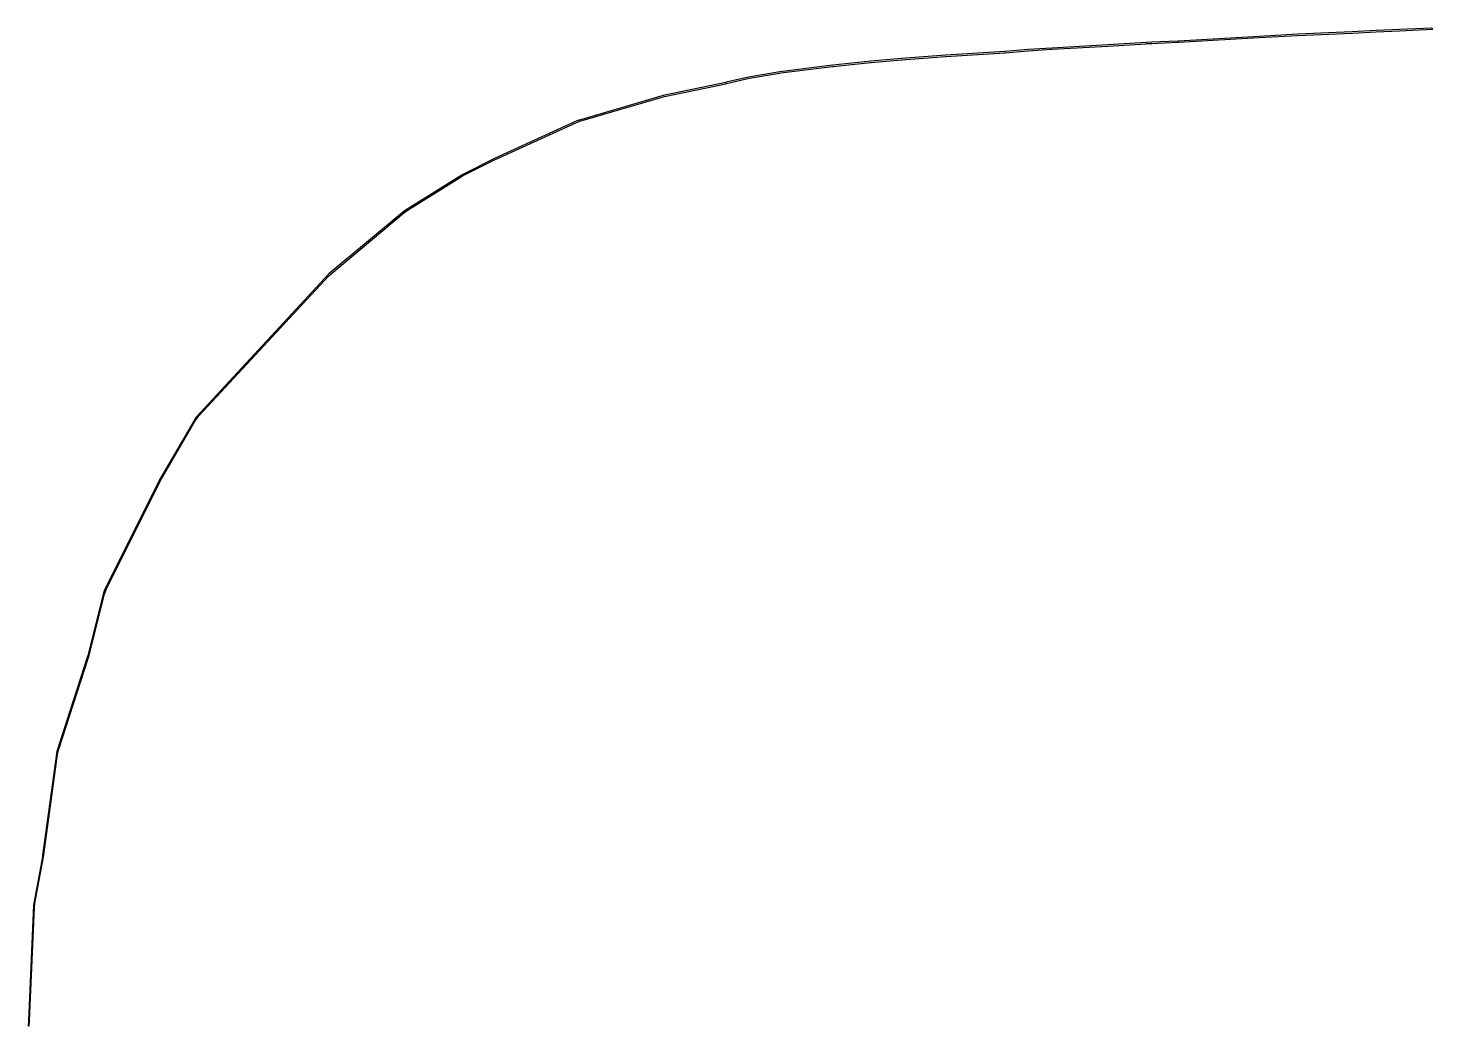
# Model space of a CAD drawing. Header units: metres. Extents: x -40.1 to -17.4, y 0.5 to 16.7.
import ezdxf

# ---------------------------------------------------------------- set-up
doc = ezdxf.new("R2010")
doc.units = ezdxf.units.M

msp = doc.modelspace()

# ---------------------------------------------------------------- linework, layer by layer
for p, q in [((-18.2752, 16.6384), (-18.665, 16.6182)), ((-17.8956, 16.6555), (-18.2752, 16.6384)), ((-17.3717, 16.6787), (-17.8956, 16.6555)), ((-17.8947, 16.6355), (-17.3525, 16.6595)), ((-17.3525, 16.6595), (-17.3717, 16.6787)), ((-22.6276, 16.3866), (-22.0068, 16.4258)), ((-22.0044, 16.4459), (-22.6271, 16.4067)), ((-22.0068, 16.4258), (-21.9999, 16.4261)), ((-21.9147, 16.4503), (-22.0044, 16.4459)), ((-21.9999, 16.4261), (-21.9106, 16.4305)), ((-21.4884, 16.4678), (-21.9147, 16.4503)), ((-21.9106, 16.4305), (-21.4902, 16.4477)), ((-21.4902, 16.4477), (-21.4761, 16.4484)), ((-21.48, 16.4682), (-21.4884, 16.4678)), ((-20.1733, 16.5446), (-21.48, 16.4682)), ((-21.4761, 16.4484), (-20.1704, 16.5247)), ((-19.5504, 16.5776), (-20.1733, 16.5446)), ((-20.1704, 16.5247), (-19.5485, 16.5577)), ((-18.665, 16.6182), (-19.5504, 16.5776)), ((-19.5485, 16.5577), (-18.6583, 16.5985)), ((-18.6583, 16.5985), (-18.271, 16.6186)), ((-18.271, 16.6186), (-17.8947, 16.6355)), ((-25.9737, 16.1839), (-26.4716, 16.14)), ((-25.2606, 16.2374), (-25.9737, 16.1839)), ((-25.9685, 16.1643), (-25.262, 16.2172)), ((-25.262, 16.2172), (-25.2567, 16.2176)), ((-24.2961, 16.2992), (-25.2606, 16.2374)), ((-25.2567, 16.2176), (-24.2959, 16.2792)), ((-24.2883, 16.2998), (-24.2961, 16.2992)), ((-24.2959, 16.2792), (-24.285, 16.28)), ((-23.9259, 16.3288), (-24.2883, 16.2998)), ((-24.285, 16.28), (-23.9265, 16.3087)), ((-23.9265, 16.3087), (-23.9203, 16.3091)), ((-23.5367, 16.355), (-23.9259, 16.3288)), ((-23.9203, 16.3091), (-23.5393, 16.3348)), ((-23.5393, 16.3348), (-23.5341, 16.3351)), ((-22.6271, 16.4067), (-23.5367, 16.355)), ((-23.5341, 16.3351), (-22.6276, 16.3866)), ((-27.9459, 15.9691), (-28.4563, 15.8819)), ((-27.0888, 16.0755), (-27.9459, 15.9691)), ((-27.9321, 15.9507), (-27.0907, 16.0551)), ((-27.0907, 16.0551), (-27.0812, 16.0562)), ((-26.4716, 16.14), (-27.0888, 16.0755)), ((-27.0812, 16.0562), (-26.4743, 16.1196)), ((-26.4743, 16.1196), (-26.4665, 16.1204)), ((-26.4665, 16.1204), (-25.9749, 16.1637)), ((-25.9749, 16.1637), (-25.9685, 16.1643)), ((-28.8256, 15.7969), (-29.8415, 15.5824)), ((-29.8184, 15.5668), (-28.8243, 15.7767)), ((-28.8167, 15.7989), (-28.8256, 15.7969)), ((-28.8243, 15.7767), (-28.8106, 15.7797)), ((-28.4563, 15.8819), (-28.8167, 15.7989)), ((-28.8106, 15.7797), (-28.4659, 15.8592)), ((-28.4659, 15.8592), (-28.4384, 15.8647)), ((-28.4384, 15.8647), (-27.9542, 15.9474)), ((-27.9542, 15.9474), (-27.9321, 15.9507)), ((-29.8415, 15.5824), (-31.1955, 15.1869)), ((-31.1899, 15.1677), (-29.8546, 15.5578)), ((-29.8546, 15.5578), (-29.8184, 15.5668)), ((-31.2385, 15.1735), (-32.5676, 14.5679)), ((-32.5507, 14.5536), (-31.2584, 15.1424)), ((-31.2584, 15.1424), (-31.1898, 15.1675)), ((-31.2216, 15.1798), (-31.2385, 15.1735)), ((-31.2072, 15.1836), (-31.2216, 15.1798)), ((-31.1955, 15.1869), (-31.2072, 15.1836)), ((-31.1898, 15.1675), (-31.1899, 15.1677)), ((-32.5676, 14.5679), (-33.0921, 14.3046)), ((-33.0623, 14.2972), (-32.5674, 14.5456)), ((-32.5674, 14.5456), (-32.5507, 14.5536)), ((-33.0921, 14.3046), (-33.9242, 13.7866)), ((-33.9075, 13.7734), (-33.1014, 14.2753)), ((-33.1014, 14.2753), (-33.0623, 14.2972)), ((-34.0419, 13.7087), (-35.2613, 12.6891)), ((-35.2237, 12.6944), (-34.0509, 13.675)), ((-34.0509, 13.675), (-34.0071, 13.7077)), ((-33.9242, 13.7866), (-34.0419, 13.7087)), ((-34.0071, 13.7077), (-33.919, 13.766)), ((-33.919, 13.766), (-33.9075, 13.7734)), ((-35.2613, 12.6891), (-37.4183, 10.3662)), ((-37.3651, 10.3941), (-35.2685, 12.6519)), ((-35.2685, 12.6519), (-35.2237, 12.6944)), ((-37.4183, 10.3662), (-37.9879, 9.388)), ((-37.9626, 9.39182), (-37.4295, 10.3072)), ((-37.4295, 10.3072), (-37.3651, 10.3941)), ((-37.9879, 9.388), (-38.9066, 7.55516)), ((-38.8637, 7.59607), (-37.9772, 9.36479)), ((-37.9772, 9.36479), (-37.9626, 9.39182)), ((-38.9066, 7.55516), (-39.1728, 6.4975)), ((-38.9008, 7.49611), (-38.8637, 7.59607)), ((-39.1513, 6.50108), (-38.9008, 7.49611)), ((-39.1821, 6.46532), (-39.6779, 4.94339)), ((-39.6446, 4.9809), (-39.1658, 6.45087)), ((-39.1728, 6.4975), (-39.1821, 6.46532)), ((-39.1658, 6.45087), (-39.1513, 6.50108)), ((-39.6779, 4.94339), (-39.9068, 3.25926)), ((-39.8861, 3.26289), (-39.6643, 4.8951)), ((-39.6643, 4.8951), (-39.6446, 4.9809)), ((-39.9106, 3.23569), (-40.0571, 2.44734)), ((-40.0309, 2.47923), (-39.8921, 3.22569)), ((-39.9068, 3.25926), (-39.9106, 3.23569)), ((-39.8921, 3.22569), (-39.8861, 3.26289)), ((-40.0571, 2.44734), (-40.1373, 0.576828)), ((-40.1171, 0.579132), (-40.0387, 2.41061)), ((-40.0387, 2.41061), (-40.0309, 2.47923)), ((-40.1377, 0.567856), (-40.1425, 0.490005)), ((-40.1425, 0.490005), (-40.1225, 0.490005)), ((-40.1373, 0.576828), (-40.1377, 0.567856)), ((-40.1225, 0.490005), (-40.1179, 0.564774)), ((-40.1179, 0.564774), (-40.1171, 0.579132))]:
    msp.add_line(p, q)

doc.saveas('drawing.dxf')
